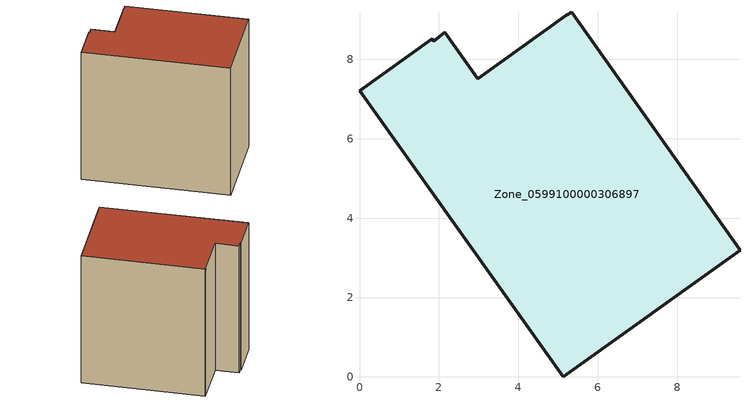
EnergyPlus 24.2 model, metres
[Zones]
Zone_0599100000306897
 floor ground (C_G): 1.87,8.45 2.14,8.68 2.98,7.51 5.21,9.11 5.34,9.19 9.58,3.19 5.13,0 0,7.21 1.83,8.52 z0
 wall outside (C_F): 5.13,0 9.58,3.19 5.34,9.19 5.21,9.11 2.98,7.51 2.14,8.68 1.87,8.45 1.83,8.52 0,7.21 5.13,0 z0:8.65
 roof outside (C_R): 1.83,8.52 0,7.21 5.13,0 9.58,3.19 5.34,9.19 5.21,9.11 2.98,7.51 2.14,8.68 1.87,8.45 z8.65
[BUILDING]
Pand.0599100000306897: North Axis=0; Terrain=City; Loads Convergence Tolerance Value=0.04; Temperature Convergence Tolerance Value=0.4; Solar Distribution=FullExterior; Maximum Number of Warmup Days=25; Minimum Number of Warmup Days=1
[Site:Location]
Rotterdam.The.Hague.AP_ZH_NLD Design_Conditions: Latitude=51.96; Longitude=4.45; Time Zone=1; Elevation=-4.5
[SITE:GROUNDTEMPERATURE:BUILDINGSURFACE]
18, 18, 18, 18, 18, 18, 18, 18, 18, 18, 18, 18
[MATERIAL] Thermal Absorptance=0.9; Solar Absorptance=0.7; Visible Absorptance=0.7
Name | Roughness | Thickness | Conductivity | Density | Specific Heat
G.TI.1975-1991 | MediumSmooth | 0.15 | 0.288461 | 540 | 1210
F.TI.1975-1991 | Rough | 0.3 | 0.230769 | 1920 | 840
R.TI.1975-1991 | MediumRough | 0.2 | 0.153846 | 1500 | 1000
[CONSTRUCTION]
C_G: G.TI.1975-1991
C_F: F.TI.1975-1991
C_R: R.TI.1975-1991
[ZONE]
Zone_0599100000306897: Type=1; Multiplier=1; Ceiling Height=Autocalculate; Volume=Autocalculate; Floor Area=autocalculate; Part of Total Floor Area=Yes
[ZONEINFILTRATION:DESIGNFLOWRATE]
Infil_Zone_0599100000306897: Zone or ZoneList or Space or SpaceList=Zone_0599100000306897; Schedule=AlwaysOn; Design Flow Rate Calculation Method=Flow/Area; Flow Rate per Floor Area=0.003; Constant Term Coefficient=1; Temperature Term Coefficient=0; Velocity Term Coefficient=0; Velocity Squared Term Coefficient=0
[HVACTEMPLATE:ZONE:IDEALLOADSAIRSYSTEM]
Zone_0599100000306897: Maximum Heating Supply Air Temperature=50; Minimum Cooling Supply Air Temperature=13; Maximum Heating Supply Air Humidity Ratio=0.0156; Minimum Cooling Supply Air Humidity Ratio=0.0077; Heating Limit=NoLimit; Cooling Limit=NoLimit; Dehumidification Control Type=ConstantSensibleHeatRatio; Cooling Sensible Heat Ratio=0.7; Dehumidification Setpoint=60; Humidification Control Type=None; Humidification Setpoint=30; Outdoor Air Method=None; Outdoor Air Flow Rate per Person=0.00944; Outdoor Air Flow Rate per Zone Floor Area=0; Outdoor Air Flow Rate per Zone=0; Demand Controlled Ventilation Type=None; Outdoor Air Economizer Type=NoEconomizer; Heat Recovery Type=None; Sensible Heat Recovery Effectiveness=0.7; Latent Heat Recovery Effectiveness=0.65
[ZONECONTROL:THERMOSTAT]
ThermostatControl_Zone_0599100000306897: Zone or ZoneList=Zone_0599100000306897; Control Type Schedule=DualSetpointControlType; Control 1=Thermostat_Zone_0599100000306897; Temperature Difference Between Cutout And Setpoint=0
[THERMOSTATSETPOINT:DUALSETPOINT]
Thermostat_Zone_0599100000306897: Heating Setpoint Temperature Schedule=HeatingSetpoint_Zone_0599100000306897; Cooling Setpoint Temperature Schedule=CoolingSetpoint_Zone_0599100000306897
[SCHEDULE:COMPACT]
HeatingSetpoint_Zone_0599100000306897: Through: 12/31, For: AllDays, Until: 24:00, 21
CoolingSetpoint_Zone_0599100000306897: Through: 12/31, For: AllDays, Until: 24:00, 24
DualSetpointControlType: Through: 12/31, For: AllDays, Until: 24:00, 4
AlwaysOn: Through: 12/31, For: AllDays, Until: 24:00, 1
